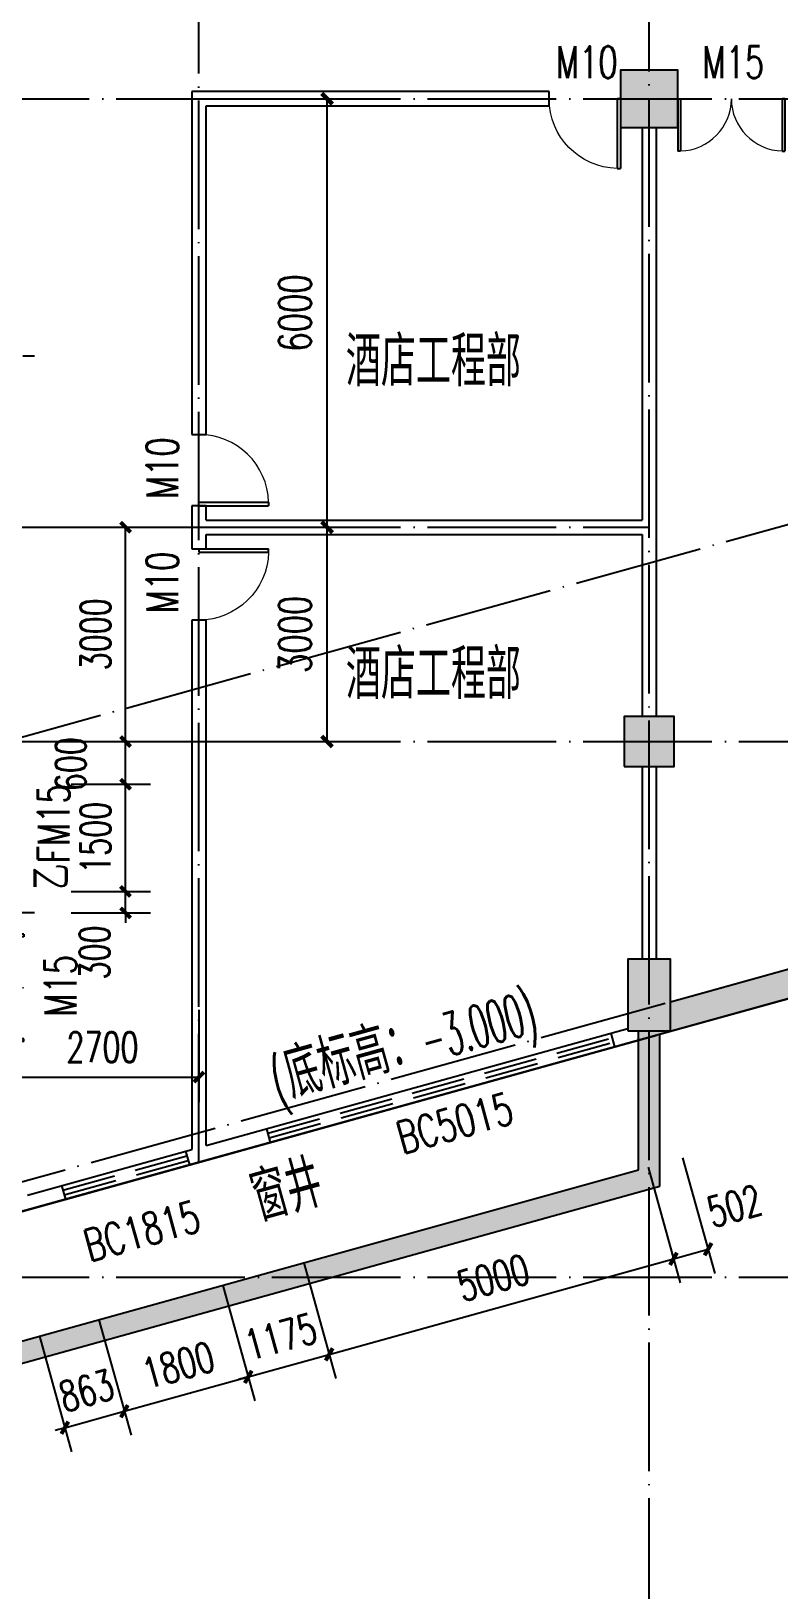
# Model space of a CAD drawing. Extents: x 246015 to 608740, y -108003 to 88400.
# Drawn here: x 370707 to 381168, y -41341 to -19514 of the extents above; entities that cross this region are included whole.
import ezdxf

# ---------------------------------------------------------------- set-up
doc = ezdxf.new("R2010")
doc.units = 0
doc.header["$LTSCALE"] = 3000
doc.header["$MEASUREMENT"] = 0
doc.header["$PDMODE"] = 1
doc.linetypes.add('DASH', pattern=[0.35, 0.25, -0.1])
doc.linetypes.add('DOTE', pattern=[2.42, 2, -0.2, 0.02, -0.2])
doc.layers.get('0').update_dxf_attribs({"linetype": 'CONTINUOUS'})
doc.layers.get('DEFPOINTS').update_dxf_attribs({"linetype": 'CONTINUOUS'})
for name, color, linetype in [('column', 9, 'CONTINUOUS'), ('dote', 1, 'DOTE'), ('PUB_DIM', 3, 'CONTINUOUS'), ('PUB_HATCH', 8, 'CONTINUOUS'), ('PUB_TEXT', 7, 'CONTINUOUS'), ('stair', 2, 'CONTINUOUS'), ('WALL', 9, 'CONTINUOUS'), ('WINDOW', 4, 'CONTINUOUS'), ('WINDOW_TEXT', 7, 'CONTINUOUS')]:
    doc.layers.add(name, color=color, linetype=linetype)
doc.layers.add('红线', color=7, linetype='CONTINUOUS', true_color=0xe0150b)
doc.styles.add('_TCH_WINDOW', font='SIMPLEX', dxfattribs={"bigfont": 'GBCBIG'})
doc.styles.add('DIM_FONT', font='simplex.shx', dxfattribs={"width": 0.7, "bigfont": 'hztxt.shx'})
doc.dimstyles.new('DIMN140', dxfattribs={"dimscale": 1.4, "dimtxt": 300, "dimasz": 100, "dimexe": 250, "dimexo": 300, "dimgap": 150, "dimtad": 1, "dimdec": 0, "dimzin": 0, "dimdsep": 46, "dimtxsty": 'DIM_FONT', "dimblk": 'ARCHTICK', "dimcen": 0.09, "dimclrt": 7, "dimazin": 2, "dimtfac": 1, "dimtdec": 0, "dimtix": 1, "dimtmove": 2, "dimatfit": 3, "dimfxl": 0, "dimtolj": 1, "dimtzin": 0, "dimarcsym": 0})
doc.dimstyles.new('DIMN150', dxfattribs={"dimscale": 1.5, "dimtxt": 300, "dimasz": 100, "dimexe": 250, "dimexo": 300, "dimgap": 150, "dimtad": 1, "dimdec": 0, "dimzin": 0, "dimdsep": 46, "dimtxsty": 'DIM_FONT', "dimblk": 'ARCHTICK', "dimcen": 0.09, "dimclrt": 7, "dimazin": 2, "dimtfac": 1, "dimtdec": 0, "dimtix": 1, "dimtmove": 2, "dimatfit": 3, "dimfxl": 0, "dimtolj": 1, "dimtzin": 0, "dimarcsym": 0})

# ---------------------------------------------------------------- blocks, each defined once
blk = doc.blocks.new('_ARCHTICK')
at = {"color": 0, "linetype": 'ByBlock', "const_width": 0.4}
blk.add_lwpolyline([(-0.5, -0.5), (0.5, 0.5)], dxfattribs=at)
blk = doc.blocks.new('*D449')
at = {"layer": 'DEFPOINTS', "color": 0}
for p in [(370847, -31561), (372027, -31561), (370847, -31861)]:
    blk.add_point(p, dxfattribs=at)
at = {"layer": 'PUB_DIM', "color": 0, "lineweight": -2}
for p, q in [((372027, -31561), (372027, -31421)), ((371267, -31561), (372377, -31561)), ((372027, -31861), (372027, -31561)), ((371267, -31861), (372377, -31861)), ((372027, -31861), (372027, -32001))]:
    blk.add_line(p, q, dxfattribs=at)
at = {"layer": 'PUB_DIM', "color": 0, "lineweight": -2, "xscale": 140, "yscale": 140, "zscale": 140}
for p, rotation in [((372027, -31561), 270), ((372027, -31861), 90)]:
    blk.add_blockref('_ARCHTICK', p, dxfattribs=dict(at, rotation=rotation))
at = {"layer": 'PUB_DIM', "color": 7, "insert": (371594, -32416), "char_height": 420, "attachment_point": 5, "rotation": 90, "style": 'DIM_FONT'}
blk.add_mtext('\\A1;300', dxfattribs=at)
blk = doc.blocks.new('*D450')
at = {"layer": 'DEFPOINTS', "color": 0}
for p in [(370847, -30061), (372027, -30061), (370847, -31561)]:
    blk.add_point(p, dxfattribs=at)
at = {"layer": 'PUB_DIM', "color": 0, "lineweight": -2}
for p, q in [((371267, -30061), (372377, -30061)), ((372027, -31561), (372027, -30061)), ((371267, -31561), (372377, -31561))]:
    blk.add_line(p, q, dxfattribs=at)
at = {"layer": 'PUB_DIM', "color": 0, "lineweight": -2, "xscale": 140, "yscale": 140, "zscale": 140}
for p, rotation in [((372027, -30061), 90), ((372027, -31561), 270)]:
    blk.add_blockref('_ARCHTICK', p, dxfattribs=dict(at, rotation=rotation))
at = {"layer": 'PUB_DIM', "color": 7, "insert": (371607, -30811), "char_height": 420, "attachment_point": 5, "rotation": 90, "style": 'DIM_FONT'}
blk.add_mtext('\\A1;1500', dxfattribs=at)
blk = doc.blocks.new('*D451')
at = {"layer": 'DEFPOINTS', "color": 0}
for p in [(370847, -29461), (372027, -29461), (370847, -30061)]:
    blk.add_point(p, dxfattribs=at)
at = {"layer": 'PUB_DIM', "color": 0, "lineweight": -2}
for p, q in [((371267, -29461), (372377, -29461)), ((372027, -30061), (372027, -29461)), ((371267, -30061), (372377, -30061))]:
    blk.add_line(p, q, dxfattribs=at)
at = {"layer": 'PUB_DIM', "color": 0, "lineweight": -2, "xscale": 140, "yscale": 140, "zscale": 140}
for p, rotation in [((372027, -29461), 90), ((372027, -30061), 270)]:
    blk.add_blockref('_ARCHTICK', p, dxfattribs=dict(at, rotation=rotation))
at = {"layer": 'PUB_DIM', "color": 7, "insert": (371260, -29780), "char_height": 420, "attachment_point": 5, "rotation": 90, "style": 'DIM_FONT'}
blk.add_mtext('\\A1;600', dxfattribs=at)
blk = doc.blocks.new('*D452')
at = {"layer": 'DEFPOINTS', "color": 0}
for p in [(370847, -26461), (372027, -26461), (370847, -29461)]:
    blk.add_point(p, dxfattribs=at)
at = {"layer": 'PUB_DIM', "color": 0, "lineweight": -2}
for p, q in [((371267, -26461), (372377, -26461)), ((372027, -29461), (372027, -26461)), ((371267, -29461), (372377, -29461))]:
    blk.add_line(p, q, dxfattribs=at)
at = {"layer": 'PUB_DIM', "color": 0, "lineweight": -2, "xscale": 140, "yscale": 140, "zscale": 140}
for p, rotation in [((372027, -26461), 90), ((372027, -29461), 270)]:
    blk.add_blockref('_ARCHTICK', p, dxfattribs=dict(at, rotation=rotation))
at = {"layer": 'PUB_DIM', "color": 7, "insert": (371607, -27961), "char_height": 420, "attachment_point": 5, "rotation": 90, "style": 'DIM_FONT'}
blk.add_mtext('\\A1;3000', dxfattribs=at)
blk = doc.blocks.new('*D516')
at = {"layer": 'DEFPOINTS', "color": 0}
for p in [(371542, -37154), (370710, -37385), (372010, -38840)]:
    blk.add_point(p, dxfattribs=at)
at = {"layer": 'PUB_DIM', "color": 0, "lineweight": -2}
for p, q in [((371654, -37559), (372104, -39177)), ((370822, -37790), (371272, -39409)), ((371178, -39071), (372010, -38840)), ((372010, -38840), (372145, -38803)), ((371178, -39071), (371043, -39109))]:
    blk.add_line(p, q, dxfattribs=at)
at = {"layer": 'PUB_DIM', "color": 0, "lineweight": -2, "xscale": 140, "yscale": 140, "zscale": 140}
for p, rotation in [((372010, -38840), 195.5241109935514), ((371178, -39071), 15.52411099355141)]:
    blk.add_blockref('_ARCHTICK', p, dxfattribs=dict(at, rotation=rotation))
at = {"layer": 'PUB_DIM', "color": 7, "insert": (371482, -38551), "char_height": 420, "attachment_point": 5, "rotation": 15.5241, "style": 'DIM_FONT'}
blk.add_mtext('\\A1;863', dxfattribs=at)
blk = doc.blocks.new('*D517')
at = {"layer": 'DEFPOINTS', "color": 0}
for p in [(373276, -36672), (371542, -37154), (373744, -38359)]:
    blk.add_point(p, dxfattribs=at)
at = {"layer": 'PUB_DIM', "color": 0, "lineweight": -2}
for p, q in [((373388, -37077), (373838, -38696)), ((371654, -37559), (372104, -39177)), ((372010, -38840), (373744, -38359))]:
    blk.add_line(p, q, dxfattribs=at)
at = {"layer": 'PUB_DIM', "color": 0, "lineweight": -2, "xscale": 140, "yscale": 140, "zscale": 140}
for p, rotation in [((373744, -38359), 15.52411099355146), ((372010, -38840), 195.5241109935515)]:
    blk.add_blockref('_ARCHTICK', p, dxfattribs=dict(at, rotation=rotation))
at = {"layer": 'PUB_DIM', "color": 7, "insert": (372765, -38195), "char_height": 420, "attachment_point": 5, "rotation": 15.5241, "style": 'DIM_FONT'}
blk.add_mtext('\\A1;1800', dxfattribs=at)
blk = doc.blocks.new('*D518')
at = {"layer": 'DEFPOINTS', "color": 0}
for p in [(374408, -36358), (373276, -36672), (374876, -38044)]:
    blk.add_point(p, dxfattribs=at)
at = {"layer": 'PUB_DIM', "color": 0, "lineweight": -2}
for p, q in [((374521, -36763), (374970, -38381)), ((373388, -37077), (373838, -38696)), ((373744, -38359), (374876, -38044)), ((374876, -38044), (375011, -38007)), ((373744, -38359), (373609, -38396))]:
    blk.add_line(p, q, dxfattribs=at)
at = {"layer": 'PUB_DIM', "color": 0, "lineweight": -2, "xscale": 140, "yscale": 140, "zscale": 140}
for p, rotation in [((374876, -38044), 195.5241109935512), ((373744, -38359), 15.52411099355117)]:
    blk.add_blockref('_ARCHTICK', p, dxfattribs=dict(at, rotation=rotation))
at = {"layer": 'PUB_DIM', "color": 7, "insert": (374198, -37797), "char_height": 420, "attachment_point": 5, "rotation": 15.5241, "style": 'DIM_FONT'}
blk.add_mtext('\\A1;1175', dxfattribs=at)
blk = doc.blocks.new('*D519')
at = {"layer": 'DEFPOINTS', "color": 0}
for p in [(379226, -35020), (374408, -36358), (379694, -36706)]:
    blk.add_point(p, dxfattribs=at)
at = {"layer": 'PUB_DIM', "color": 0, "lineweight": -2}
for p, q in [((379338, -35424), (379788, -37043)), ((374521, -36763), (374970, -38381)), ((374876, -38044), (379694, -36706))]:
    blk.add_line(p, q, dxfattribs=at)
at = {"layer": 'PUB_DIM', "color": 0, "lineweight": -2, "xscale": 140, "yscale": 140, "zscale": 140}
for p, rotation in [((379694, -36706), 15.52411099355144), ((374876, -38044), 195.5241109935515)]:
    blk.add_blockref('_ARCHTICK', p, dxfattribs=dict(at, rotation=rotation))
at = {"layer": 'PUB_DIM', "color": 7, "insert": (377173, -36970), "char_height": 420, "attachment_point": 5, "rotation": 15.5241, "style": 'DIM_FONT'}
blk.add_mtext('\\A1;5000', dxfattribs=at)
blk = doc.blocks.new('*D520')
at = {"layer": 'DEFPOINTS', "color": 0}
for p in [(379710, -34885), (379226, -35020), (380178, -36571)]:
    blk.add_point(p, dxfattribs=at)
at = {"layer": 'PUB_DIM', "color": 0, "lineweight": -2}
for p, q in [((379822, -35290), (380272, -36909)), ((379338, -35424), (379788, -37043)), ((379694, -36706), (380178, -36571))]:
    blk.add_line(p, q, dxfattribs=at)
at = {"layer": 'PUB_DIM', "color": 0, "lineweight": -2, "xscale": 140, "yscale": 140, "zscale": 140}
for p, rotation in [((379694, -36706), 195.5241109935512), ((380178, -36571), 15.52411099355122)]:
    blk.add_blockref('_ARCHTICK', p, dxfattribs=dict(at, rotation=rotation))
at = {"layer": 'PUB_DIM', "color": 7, "insert": (380548, -35967), "char_height": 420, "attachment_point": 5, "rotation": 15.5241, "style": 'DIM_FONT'}
blk.add_mtext('\\A1;502', dxfattribs=at)
blk = doc.blocks.new('*D565')
at = {"layer": 'DEFPOINTS', "color": 0}
for p in [(370354, -32797), (373054, -32797), (373054, -34162)]:
    blk.add_point(p, dxfattribs=at)
at = {"layer": 'PUB_DIM', "color": 0, "lineweight": -2}
for p, q in [((370354, -33217), (370354, -34512)), ((373054, -33217), (373054, -34512)), ((370354, -34162), (373054, -34162))]:
    blk.add_line(p, q, dxfattribs=at)
at = {"layer": 'PUB_DIM', "color": 0, "lineweight": -2, "xscale": 140, "yscale": 140, "zscale": 140, "rotation": 180}
blk.add_blockref('_ARCHTICK', (370354, -34162), dxfattribs=at)
at = {"layer": 'PUB_DIM', "color": 0, "lineweight": -2, "xscale": 140, "yscale": 140, "zscale": 140}
blk.add_blockref('_ARCHTICK', (373054, -34162), dxfattribs=at)
at = {"layer": 'PUB_DIM', "color": 7, "insert": (371704, -33742), "char_height": 420, "attachment_point": 5, "style": 'DIM_FONT'}
blk.add_mtext('\\A1;2700', dxfattribs=at)
blk = doc.blocks.new('*D778')
at = {"layer": 'DEFPOINTS', "color": 0}
for p in [(373054, -20461), (374847, -20461), (373054, -26461)]:
    blk.add_point(p, dxfattribs=at)
at = {"layer": 'PUB_DIM', "color": 0, "lineweight": -2}
for p, q in [((373504, -20461), (375222, -20461)), ((374847, -26461), (374847, -20461)), ((373504, -26461), (375222, -26461))]:
    blk.add_line(p, q, dxfattribs=at)
at = {"layer": 'PUB_DIM', "color": 0, "lineweight": -2, "xscale": 150, "yscale": 150, "zscale": 150}
for p, rotation in [((374847, -20461), 90), ((374847, -26461), 270)]:
    blk.add_blockref('_ARCHTICK', p, dxfattribs=dict(at, rotation=rotation))
at = {"layer": 'PUB_DIM', "color": 7, "insert": (374397, -23461), "char_height": 450, "attachment_point": 5, "rotation": 90, "style": 'DIM_FONT'}
blk.add_mtext('\\A1;6000', dxfattribs=at)
blk = doc.blocks.new('*D779')
at = {"layer": 'DEFPOINTS', "color": 0}
for p in [(373054, -26461), (374847, -26461), (373054, -29461)]:
    blk.add_point(p, dxfattribs=at)
at = {"layer": 'PUB_DIM', "color": 0, "lineweight": -2}
for p, q in [((373504, -26461), (375222, -26461)), ((374847, -29461), (374847, -26461)), ((373504, -29461), (375222, -29461))]:
    blk.add_line(p, q, dxfattribs=at)
at = {"layer": 'PUB_DIM', "color": 0, "lineweight": -2, "xscale": 150, "yscale": 150, "zscale": 150}
for p, rotation in [((374847, -26461), 90), ((374847, -29461), 270)]:
    blk.add_blockref('_ARCHTICK', p, dxfattribs=dict(at, rotation=rotation))
at = {"layer": 'PUB_DIM', "color": 7, "insert": (374397, -27961), "char_height": 450, "attachment_point": 5, "rotation": 90, "style": 'DIM_FONT'}
blk.add_mtext('\\A1;3000', dxfattribs=at)
blk = doc.blocks.new('_FZH')
blk.add_lwpolyline([(-0.5, -0.5), (0.5, -0.5), (0.5, 0.5), (-0.5, 0.5)], close=True)
at = {"layer": 'PUB_HATCH'}
blk.add_solid([(-0.5, -0.5), (0.5, -0.5), (-0.5, 0.5), (0.5, 0.5)], dxfattribs=at)
blk = doc.blocks.new('$DorLib2D$00000002')
for p, q in [((-0.5, 0), (-0.5, 0.4875)), ((-0.475, 0.4875), (-0.5, 0.4875)), ((-0.475, 0), (-0.475, 0.4875)), ((0.475, 0), (0.475, 0.4875)), ((0.475, 0.4875), (0.5, 0.4875)), ((0.5, 0), (0.5, 0.4875)), ((-0.5, 0), (-0.475, 0)), ((0.5, 0), (0.475, 0))]:
    blk.add_line(p, q)
at = {"lineweight": 13}
for centre, start, end in [((-0.4875, 0), 0, 88.53072), ((0.4875, 0), 91.46928, 180)]:
    blk.add_arc(centre, 0.4875, start, end, dxfattribs=at)
blk = doc.blocks.new('$DorLib2D$00000001')
for p, q in [((0.45, 0.975), (0.5, 0.975)), ((0.45, 0), (0.45, 0.975)), ((0.5, 0), (0.5, 0.975)), ((0.5, 0), (0.45, 0))]:
    blk.add_line(p, q)
at = {"lineweight": 13}
blk.add_arc((0.475, 0), 0.975, 91.4693, 180, dxfattribs=at)

msp = doc.modelspace()

# ---------------------------------------------------------------- hatches: boundary and pattern name
at = {"layer": 'PUB_HATCH'}
for points in [[(388437.2, -30988.6), (388053.9, -30988.6), (388053.9, -30771.9), (379653.9, -33105.2), (379653.9, -33511.4), (379458.1, -33511.4), (379503.9, -33562), (388460.9, -31074)], [(379458.1, -33511.4), (379203.9, -33511.4), (379203.9, -35461.6), (379503.9, -35689.7), (379503.9, -33562)], [(370503.9, -37878.3), (370203.9, -38273), (379503.9, -35689.7), (379203.9, -35461.6)]]:
    msp.add_hatch(color=256, dxfattribs=at).paths.add_polyline_path(points)

# ---------------------------------------------------------------- linework, layer by layer
at = {"layer": 'dote', "ltscale": 0.3}
for p, q in [((379353.9, -81061.4), (379353.9, 53538.6)), ((373053.9, -35355.3), (373053.9, 13038.6)), ((295667.9, -20461.4), (554353.9, -20461.4)), ((300688.7, -48812.8), (397353.9, -21961.4)), ((324853.9, -24061.4), (370753.9, -24061.4)), ((302294.5, -54593.9), (406353.9, -25688.6)), ((295667.9, -26461.4), (379353.9, -26461.4)), ((295667.9, -29461.4), (554353.9, -29461.4)), ((370753.9, -31861.4), (367553.9, -31861.4)), ((295667.9, -36961.4), (554353.9, -36961.4))]:
    msp.add_line(p, q, dxfattribs=at)
at = {"layer": 'stair'}
msp.add_lwpolyline([(299553.9, 3467.8), (299553.9, 28838.6), (316453.9, 28838.6), (316453.9, 27409.7), (323493.1, 28025.5), (322800.2, 35945.3, -0.0349916), (393128.8, 42129.1), (393066.7, 42838.6), (467189.2, 42838.6), (467163, 42538.6), (467127.7, 42135.3, -0.0358539), (537955.2, 35916.1), (536854.9, 23339.1), (538648, 23182.2), (537798.3, 13438.6), (553653.9, 13438.6), (553653.9, -20761.4), (454653.9, -20761.4), (454653.9, -29761.4), (393186.2, -29761.4), (325560.9, -48546.2), (299553.9, 3467.8)], format="xyb", close=True, dxfattribs=at)
at = {"layer": 'WALL'}
for p, q in [((377953.9, -20361.4), (372953.9, -20361.4)), ((372953.9, -20361.4), (372953.9, -25161.4)), ((377953.9, -20561.4), (377953.9, -20361.4)), ((373153.9, -20561.4), (377953.9, -20561.4)), ((373153.9, -25161.4), (373153.9, -20561.4)), ((379253.9, -20861.4), (379253.9, -26361.4)), ((379453.9, -20861.4), (379453.9, -26461.4)), ((372953.9, -25161.4), (373153.9, -25161.4)), ((373153.9, -26161.4), (372953.9, -26161.4)), ((372953.9, -26161.4), (372953.9, -26461.4)), ((373153.9, -26361.4), (373153.9, -26161.4)), ((373153.9, -26361.4), (379253.9, -26361.4)), ((372953.9, -26461.4), (372953.9, -26761.4)), ((373153.9, -26561.4), (379253.9, -26561.4)), ((373153.9, -26761.4), (373153.9, -26561.4)), ((379253.9, -26561.4), (379253.9, -29111.4)), ((379453.9, -26461.4), (379453.9, -29111.4)), ((372953.9, -26761.4), (373153.9, -26761.4)), ((373153.9, -27761.4), (372953.9, -27761.4)), ((372953.9, -27761.4), (372953.9, -35173.9)), ((373153.9, -35118.3), (373153.9, -27761.4)), ((379253.9, -29811.4), (379253.9, -32511.4)), ((379453.9, -29811.4), (379453.9, -32511.4)), ((379653.9, -33105.2), (388053.9, -30771.9)), ((379503.9, -33562), (388460.9, -31074)), ((373080.6, -35346.3), (379460.9, -33574)), ((373153.9, -35118.3), (379053.9, -33479.5)), ((379203.9, -35461.6), (379203.9, -33511.4)), ((379503.9, -35689.7), (379503.9, -33562)), ((370460.9, -36074), (373080.6, -35346.3)), ((370653.9, -35812.8), (372953.9, -35173.9)), ((370503.9, -37878.3), (379203.9, -35461.6)), ((370203.9, -38273), (379503.9, -35689.7))]:
    msp.add_line(p, q, dxfattribs=at)
at = {"layer": 'WINDOW', "linetype": 'DASH'}
for p, q in [((374016.4, -34947.9, 800), (378834, -33609.7, 800)), ((378816.2, -33545.5, 800), (378869.7, -33738.2, 800)), ((374034.3, -35012.2, 800), (378851.9, -33674, 800)), ((373998.6, -34883.7, 800), (374052.1, -35076.4, 800)), ((371150, -35744.2, 800), (372884.4, -35262.4, 800)), ((371167.9, -35808.4, 800), (372902.2, -35326.6, 800)), ((372866.5, -35198.2, 800), (372920, -35390.9, 800)), ((371132.2, -35679.9, 800), (371185.7, -35872.6, 800))]:
    msp.add_line(p, q, dxfattribs=at)
at = {"layer": '红线', "linetype": 'DOTE'}
msp.add_lwpolyline([(321625.8, 41313.5), (283782, 20451.8), (327022.4, -69761.6, -0.1186699), (571935, -34205), (582107, -28597.6), (543576.1, 41298.8, 0.0913964), (321625.8, 41313.5)], format="xyb", dxfattribs=at)
at = {"layer": '红线', "color": 31, "linetype": 'DOTE', "ltscale": 0.5}
msp.add_lwpolyline([(321625.8, 41313.5), (283782, 20451.8), (327022.4, -69761.6, -0.1186699), (571935, -34205), (582107, -28597.6), (543576.1, 41298.8, 0.0913964), (321625.8, 41313.5)], format="xyb", dxfattribs=at)

# ---------------------------------------------------------------- block references
at = {"layer": 'column'}
for p, xscale, yscale, zscale in [((379353.9, -20461.4), 800, 800, 800), ((379353.9, -29461.4), 699.9999999782885, 700, 700), ((379353.9, -33011.4), 600, 1000.000000001692, 1000.000000001692)]:
    msp.add_blockref('_FZH', p, dxfattribs=dict(at, xscale=xscale, yscale=yscale, zscale=zscale))
at = {"layer": 'WINDOW'}
ref = msp.add_blockref('$DorLib2D$00000001', (378453.9, -20461.4), dxfattribs=dict(at, xscale=-1000, yscale=1000, zscale=-1000, rotation=180.0000000039566))
ref.add_attrib('A', 'M10', (378048.9, -20172), dxfattribs={"layer": 'WINDOW_TEXT', "height": 446.25, "rotation": 0, "style": '_TCH_WINDOW', "width": 0.705882})
ref = msp.add_blockref('$DorLib2D$00000002', (380503.9, -20461.4), dxfattribs=dict(at, xscale=1500, yscale=1500, zscale=1500, rotation=180.0000000039566))
ref.add_attrib('A', 'M15', (380098.9, -20172), dxfattribs={"layer": 'WINDOW_TEXT', "height": 446.25, "rotation": 0, "style": '_TCH_WINDOW', "width": 0.705882})
ref = msp.add_blockref('$DorLib2D$00000001', (373053.9, -25661.4), dxfattribs=dict(at, xscale=-1000, yscale=-1000, zscale=-1000, rotation=90.00000000031183))
ref.add_attrib('A', 'M10', (372764.5, -26066.4), dxfattribs={"layer": 'WINDOW_TEXT', "height": 446.25, "rotation": 90, "style": '_TCH_WINDOW', "width": 0.705882})
ref = msp.add_blockref('$DorLib2D$00000001', (373053.9, -27261.4), dxfattribs=dict(at, xscale=1000, yscale=-1000, zscale=1000, rotation=90.00000000031197))
ref.add_attrib('A', 'M10', (372764.5, -27666.4), dxfattribs={"layer": 'WINDOW_TEXT', "height": 446.25, "rotation": 90, "style": '_TCH_WINDOW', "width": 0.705882})
ref = msp.add_blockref('$DorLib2D$00000002', (370603.9, -32911.4), dxfattribs=dict(at, xscale=1500, yscale=1500, zscale=1500, rotation=89.99999999999096))
ref.add_attrib('A', 'M15', (371339.5, -33316.4), dxfattribs={"layer": 'WINDOW_TEXT', "height": 446.25, "rotation": 90, "style": '_TCH_WINDOW', "width": 0.705882})

# ---------------------------------------------------------------- texts
at = {"layer": 'PUB_TEXT', "style": 'DIM_FONT', "width": 0.7}
for p in [(375110.2, -24487.3), (375110.2, -28868)]:
    msp.add_text('酒店工程部', height=700, dxfattribs=at).set_placement(p)
at = {"layer": 'PUB_TEXT', "style": 'DIM_FONT'}
for s, height, width, p in [('-3.000)', 595, 0.494118, (376249.3, -33955.7)), ('底标高：', 700, 0.7, (374360.8, -34480.3)), ('(', 595, 0.494118, (374172, -34532.8)), ('窗井', 700, 0.7, (373902.7, -36207.6, 0))]:
    msp.add_text(s, height=height, rotation=15.52411, dxfattribs=dict(at, width=width)).set_placement(p)
at = {"layer": 'WINDOW_TEXT', "style": '_TCH_WINDOW', "width": 0.705882}
for s, rotation, p in [('FM15', 90, (371244.2, -31167.1)), ('BC5015', 15.52411, (375902, -35238.6)), ('BC1815', 15.52411, (371522.8, -36750))]:
    msp.add_text(s, height=446.25, rotation=rotation, dxfattribs=at).set_placement(p)
at = {"layer": 'WINDOW_TEXT', "style": '_TCH_WINDOW'}
msp.add_text('乙', height=506.4, rotation=90, dxfattribs=at).set_placement((371244.2, -31535.7))

# ---------------------------------------------------------------- dimensions: what is measured, and where the dimension line sits
at = {"layer": 'PUB_DIM'}
for p1, p2, distance, dimstyle, picture, middle in [((373053.9, -26461.4), (373053.9, -20461.4), -1792.8, 'DIMN150', '*D778', (374396.7, -23461.4)), ((370847.2, -29461.4), (370847.2, -26461.4), -1180, 'DIMN140', '*D452', (371607.1, -27961.4)), ((373053.9, -29461.4), (373053.9, -26461.4), -1792.8, 'DIMN150', '*D779', (374396.7, -27961.4)), ((370847.2, -31561.4), (370847.2, -30061.4), -1180, 'DIMN140', '*D450', (371607.1, -30811.4)), ((370353.9, -32796.8), (373053.9, -32796.8), -1364.9, 'DIMN140', '*D565', (371703.9, -33741.7)), ((374408.1, -36357.9), (379225.7, -35019.7), -1750, 'DIMN140', '*D519', (377172.9, -36970.3)), ((373276, -36672.4), (374408.1, -36357.9), -1750, 'DIMN140', '*D518', (374198, -37796.6)), ((371541.7, -37154.1), (373276, -36672.4), -1750, 'DIMN140', '*D517', (372764.8, -38194.7)), ((370709.8, -37385.2), (371541.7, -37154.1), -1750, 'DIMN140', '*D516', (371481.7, -38551.1))]:
    dim = msp.add_aligned_dim(p1=p1, p2=p2, distance=distance, dimstyle=dimstyle, dxfattribs=at)
    dim.commit()
    dim.dimension.update_dxf_attribs({"geometry": picture, "text_midpoint": middle})
for base, p1, p2, angle, picture, middle in [((372027.1, -29461.4), (370847.2, -30061.4), (370847.2, -29461.4), 90, '*D451', (371260.1, -29780.1)), ((372027.1, -31561.4), (370847.2, -31861.4), (370847.2, -31561.4), 90, '*D449', (371593.9, -32416.4)), ((380178.2, -36571.3), (379225.7, -35019.7), (379709.8, -34885.2), 15.52411, '*D520', (380548, -35967.3))]:
    dim = msp.add_linear_dim(base=base, p1=p1, p2=p2, angle=angle, dimstyle='DIMN140', dxfattribs=at)
    dim.commit()
    dim.dimension.update_dxf_attribs({"geometry": picture, "text_midpoint": middle, "dimtype": 129})

doc.saveas('drawing.dxf')
